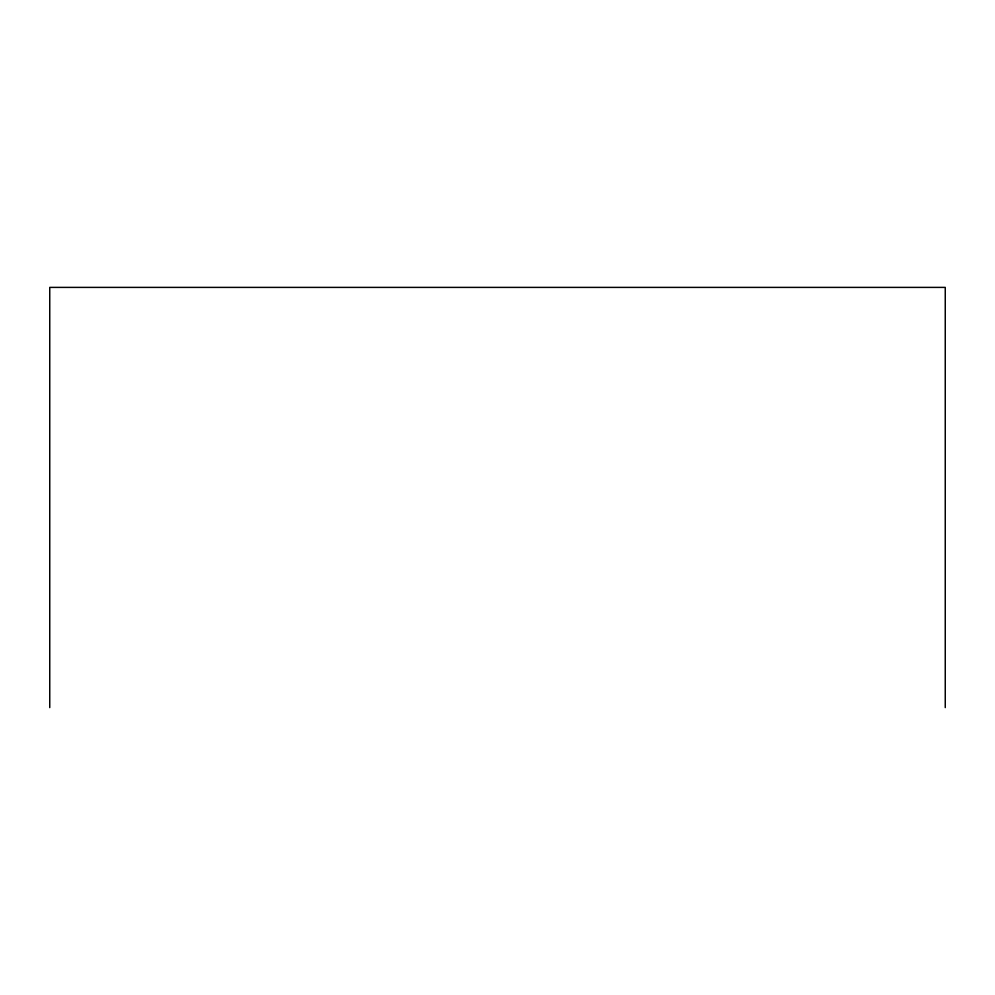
<?xml version="1.0" encoding="UTF-8"?>
<svg xmlns="http://www.w3.org/2000/svg" width="995" height="995" viewBox="0 0 995 995"><rect width="100%" height="100%" fill="white"/><g stroke="black" fill="none" stroke-linecap="round" stroke-linejoin="round"><path stroke-width="1.49" d="M945.25 707.607L945.25 287.393L49.75 287.393L49.75 707.607"/></g></svg>
